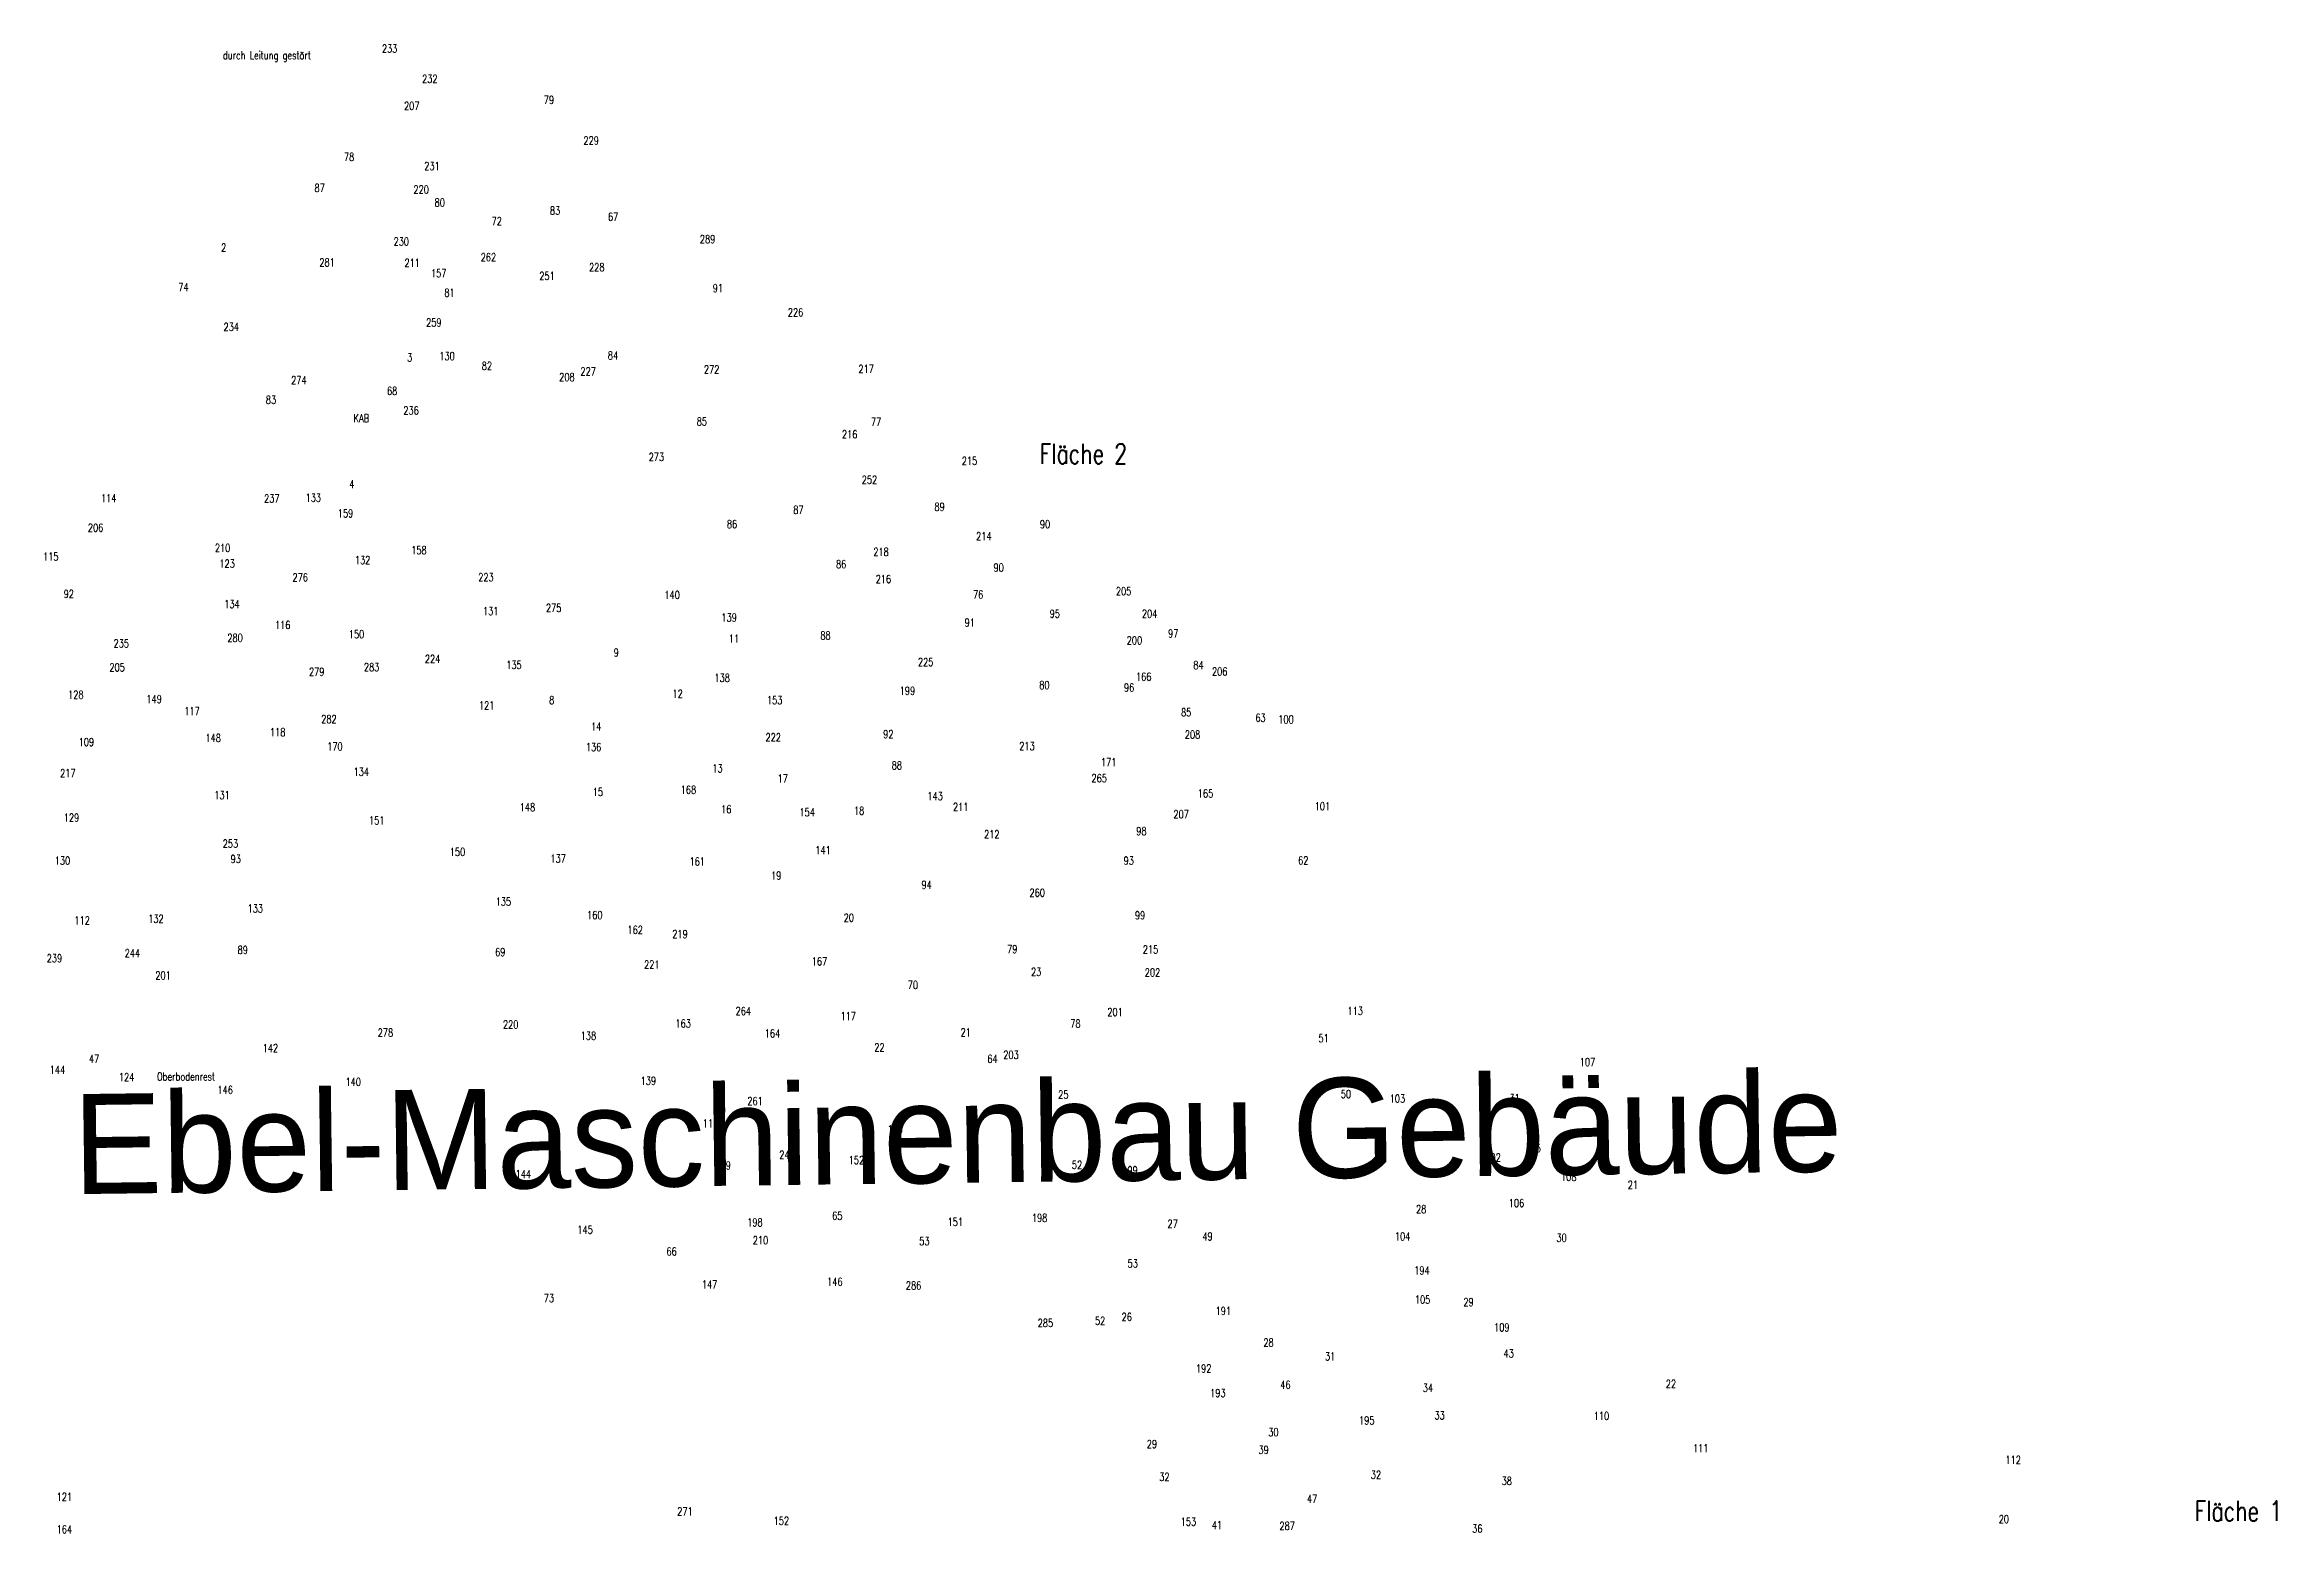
# Model space of a CAD drawing. Header units: metres. Extents: x 4462695 to 4462802, y 5794005 to 5794153.
# Drawn here: x 4462745.8 to 4462801.6, y 5794116 to 5794153.3 of the extents above; entities that cross this region are included whole.
import ezdxf

# ---------------------------------------------------------------- set-up
doc = ezdxf.new("R2010")
doc.units = ezdxf.units.M
for name, color, linetype in [('Befundnummern', 7, 'Continuous'), ('Flächengrenzen', 1, 'Continuous'), ('Parkplatz', 152, 'Continuous'), ('Profile', 5, 'Continuous')]:
    doc.layers.add(name, color=color, linetype=linetype)
doc.styles.add('ROMANS', font='ROMANS.shx', dxfattribs={"width": 0.75})

msp = doc.modelspace()

# ---------------------------------------------------------------- texts
at = {"layer": 'Befundnummern', "style": 'ROMANS', "width": 0.75}
for s, p in [('durch Leitung gestört', (4462750.247, 5794152.897, -0.008)), ('233', (4462754.222, 5794153.064, -0.008)), ('232', (4462755.227, 5794152.31, -0.008)), ('79', (4462758.269, 5794151.782, -0.008)), ('78', (4462753.272, 5794150.36, -0.008)), ('229', (4462759.26, 5794150.767, -0.008)), ('231', (4462755.28, 5794150.128, -0.008)), ('80', (4462755.539, 5794149.215, -0.008)), ('83', (4462758.422, 5794149.014, -0.008)), ('230', (4462754.514, 5794148.241, -0.008)), ('289', (4462762.17, 5794148.301, -0.008)), ('2', (4462750.201, 5794148.093, -0.008)), ('281', (4462752.658, 5794147.722, -0.008)), ('262', (4462756.691, 5794147.849, -0.008)), ('228', (4462759.4, 5794147.599, -0.008)), ('251', (4462758.155, 5794147.381, -0.008)), ('81', (4462755.783, 5794146.963, -0.008)), ('226', (4462764.369, 5794146.472, -0.008)), ('234', (4462750.263, 5794146.106, -0.008)), ('259', (4462755.328, 5794146.218, -0.008)), ('3', (4462754.854, 5794145.344, -0.008)), ('84', (4462759.87, 5794145.396, -0.008)), ('82', (4462756.718, 5794145.132, -0.008)), ('227', (4462759.185, 5794144.997, -0.008)), ('272', (4462762.272, 5794145.044, -0.008)), ('217', (4462766.133, 5794145.056, -0.008)), ('274', (4462751.953, 5794144.777, -0.008)), ('KAB', (4462753.515, 5794143.825, -0.008)), ('236', (4462754.758, 5794144.02, -0.008)), ('85', (4462762.092, 5794143.744, -0.008)), ('216', (4462765.722, 5794143.423, -0.008)), ('273', (4462760.89, 5794142.856, -0.008)), ('215', (4462768.716, 5794142.76, -0.008)), ('4', (4462753.405, 5794142.177, -0.008)), ('252', (4462766.217, 5794142.287, -0.008)), ('114', (4462747.199, 5794141.825, -0.008)), ('237', (4462751.277, 5794141.819, -0.008)), ('87', (4462764.504, 5794141.535, -0.008)), ('89', (4462768.034, 5794141.61, -0.008)), ('86', (4462762.846, 5794141.179, -0.008)), ('90', (4462770.67, 5794141.175, -0.008)), ('115', (4462745.752, 5794140.366, -0.008)), ('218', (4462766.506, 5794140.483, -0.008)), ('214', (4462769.076, 5794140.876, -0.008)), ('123', (4462750.159, 5794140.19, -0.008)), ('276', (4462751.988, 5794139.847, -0.008)), ('223', (4462756.63, 5794139.849, -0.008)), ('205', (4462772.57, 5794139.499, -0.008)), ('116', (4462751.548, 5794138.656, -0.008)), ('275', (4462758.323, 5794139.082, -0.008)), ('91', (4462768.787, 5794138.717, -0.008)), ('95', (4462770.914, 5794138.939, -0.008)), ('204', (4462773.22, 5794138.938, -0.008)), ('235', (4462747.514, 5794138.196, -0.008)), ('280', (4462750.358, 5794138.335, -0.008)), ('150', (4462753.395, 5794138.426, -0.008)), ('11', (4462762.894, 5794138.317, -0.008)), ('88', (4462765.181, 5794138.394, -0.008)), ('97', (4462773.876, 5794138.443, -0.008)), ('283', (4462753.772, 5794137.603, -0.008)), ('224', (4462755.295, 5794137.806, -0.008)), ('9', (4462760.015, 5794137.967, -0.008)), ('225', (4462767.621, 5794137.73, -0.008)), ('279', (4462752.399, 5794137.485, -0.008)), ('96', (4462772.771, 5794137.092, -0.008)), ('206', (4462774.972, 5794137.492, -0.008)), ('128', (4462746.378, 5794136.912, -0.008)), ('117', (4462749.283, 5794136.503, -0.008)), ('121', (4462756.648, 5794136.645, -0.008)), ('8', (4462758.404, 5794136.78, -0.008)), ('12', (4462761.486, 5794136.936, -0.008)), ('118', (4462751.424, 5794135.977, -0.008)), ('282', (4462752.705, 5794136.303, -0.008)), ('14', (4462759.45, 5794136.115, -0.008)), ('92', (4462766.753, 5794135.928, -0.008)), ('208', (4462774.293, 5794135.916, -0.008)), ('100', (4462776.629, 5794136.295, -0.008)), ('222', (4462763.811, 5794135.848, -0.008)), ('213', (4462770.155, 5794135.628, -0.008)), ('134', (4462753.513, 5794134.985, -0.008)), ('13', (4462762.482, 5794135.072, -0.008)), ('17', (4462764.111, 5794134.815, -0.008)), ('265', (4462771.96, 5794134.826, -0.008)), ('131', (4462750.032, 5794134.403, -0.008)), ('15', (4462759.493, 5794134.483, -0.008)), ('129', (4462746.269, 5794133.84, -0.008)), ('148', (4462757.666, 5794134.101, -0.008)), ('16', (4462762.701, 5794134.051, -0.008)), ('18', (4462766.022, 5794134.014, -0.008)), ('211', (4462768.497, 5794134.107, -0.008)), ('207', (4462774.008, 5794133.926, -0.008)), ('101', (4462777.539, 5794134.126, -0.008)), ('253', (4462750.242, 5794133.19, -0.008)), ('212', (4462769.275, 5794133.424, -0.008)), ('98', (4462773.079, 5794133.503, -0.008)), ('130', (4462746.044, 5794132.765, -0.008)), ('137', (4462758.435, 5794132.818, -0.008)), ('93', (4462772.763, 5794132.765, -0.008)), ('19', (4462763.95, 5794132.392, -0.008)), ('94', (4462767.71, 5794132.16, -0.008)), ('260', (4462770.411, 5794131.964, -0.008)), ('133', (4462750.864, 5794131.569, -0.008)), ('135', (4462757.066, 5794131.742, -0.008)), ('99', (4462773.045, 5794131.399, -0.008)), ('132', (4462748.381, 5794131.312, -0.008)), ('219', (4462761.481, 5794130.93, -0.008)), ('20', (4462765.765, 5794131.339, -0.008)), ('239', (4462745.843, 5794130.324, -0.008)), ('244', (4462747.791, 5794130.45, -0.008)), ('221', (4462760.776, 5794130.167, -0.008)), ('23', (4462770.448, 5794129.984, -0.008)), ('202', (4462773.292, 5794129.97, -0.008)), ('220', (4462757.248, 5794128.669, -0.008)), ('264', (4462763.063, 5794129.005, -0.008)), ('201', (4462772.356, 5794128.981, -0.008)), ('113', (4462778.359, 5794129.008, -0.008)), ('278', (4462754.117, 5794128.465, 53.075)), ('138', (4462759.192, 5794128.388, -0.008)), ('22', (4462766.531, 5794128.096, -0.008)), ('21', (4462768.688, 5794128.473, -0.008)), ('47', (4462746.899, 5794127.811, -0.008)), ('203', (4462769.755, 5794127.911, -0.008)), ('107', (4462784.167, 5794127.73, -0.008)), ('Oberbodenrest', (4462748.599, 5794127.367, -0.008)), ('140', (4462753.312, 5794127.233, 53.075)), ('139', (4462760.69, 5794127.261, -0.008)), ('261', (4462763.356, 5794126.755, -0.008)), ('25', (4462771.127, 5794126.917, -0.008)), ('103', (4462779.415, 5794126.816, -0.008)), ('149', (4462766.863, 5794126.045, -0.008)), ('24', (4462764.155, 5794125.412, -0.008)), ('102', (4462781.807, 5794125.345, -0.008)), ('144', (4462757.564, 5794124.931, 53.075)), ('209', (4462762.56, 5794125.146, -0.008)), ('199', (4462772.731, 5794125.024, -0.008)), ('108', (4462783.698, 5794124.858, -0.008)), ('106', (4462782.391, 5794124.206, -0.008)), ('151', (4462768.362, 5794123.732, -0.008)), ('198', (4462770.47, 5794123.835, -0.008)), ('27', (4462773.86, 5794123.688, -0.008)), ('145', (4462759.108, 5794123.54, 53.075)), ('210', (4462763.493, 5794123.274, -0.008)), ('104', (4462779.545, 5794123.371, -0.008)), ('194', (4462780.028, 5794122.521, -0.008)), ('147', (4462762.22, 5794122.166, -0.008)), ('146', (4462765.352, 5794122.237, -0.008)), ('286', (4462767.319, 5794122.144, -0.008)), ('26', (4462772.712, 5794121.357, -0.008)), ('191', (4462775.062, 5794121.508, -0.008)), ('105', (4462780.043, 5794121.792, -0.008)), ('285', (4462770.615, 5794121.208, -0.008)), ('109', (4462782.024, 5794121.098, -0.008)), ('28', (4462776.257, 5794120.718, -0.008)), ('31', (4462777.797, 5794120.373, -0.008)), ('192', (4462774.572, 5794120.07, -0.008)), ('193', (4462774.926, 5794119.456, -0.008)), ('34', (4462780.241, 5794119.584, -0.008)), ('195', (4462778.649, 5794118.772, -0.008)), ('110', (4462784.514, 5794118.885, -0.008)), ('29', (4462773.342, 5794118.181, -0.008)), ('30', (4462776.379, 5794118.476, -0.008)), ('111', (4462786.995, 5794118.076, -0.008)), ('112', (4462794.808, 5794117.786, -0.008)), ('32', (4462778.943, 5794117.412, -0.008)), ('271', (4462761.604, 5794116.497, -0.008)), ('164', (4462746.092, 5794116.048, 53.075)), ('152', (4462764.014, 5794116.261, -0.008)), ('153', (4462774.19, 5794116.24, -0.008)), ('287', (4462776.659, 5794116.135, -0.008))]:
    msp.add_text(s, height=0.2, dxfattribs=at).set_placement(p)
at = {"layer": 'Flächengrenzen', "style": 'ROMANS', "width": 0.75}
for s, p in [('Fläche 2', (4462770.666, 5794142.788, -0.008)), ('Fläche 1', (4462799.538, 5794116.358, -0.008))]:
    msp.add_text(s, height=0.5, dxfattribs=at).set_placement(p)
at = {"layer": 'Parkplatz'}
msp.add_text('Ebel-Maschinenbau Gebäude', height=2.5, rotation=0.7384, dxfattribs=at).set_placement((4462746.512, 5794124.527, 54.465))
msp.add_text('Ebel-Maschinenbau Gebäude', height=2.5, rotation=0.7384, dxfattribs=at).set_placement((4462746.512, 5794124.527, 54.465))
at = {"layer": 'Profile', "style": 'ROMANS', "width": 0.75}
for s, p in [('207', (4462754.775, 5794151.633, -0.008)), ('87', (4462752.537, 5794149.581, -0.008)), ('220', (4462755.01, 5794149.542, -0.008)), ('72', (4462756.964, 5794148.755, -0.008)), ('67', (4462759.873, 5794148.861, -0.008)), ('211', (4462754.786, 5794147.71, -0.008)), ('74', (4462749.131, 5794147.101, -0.008)), ('157', (4462755.449, 5794147.45, -0.008)), ('91', (4462762.493, 5794147.077, -0.008)), ('130', (4462755.657, 5794145.377, -0.008)), ('208', (4462758.654, 5794144.854, -0.008)), ('83', (4462751.321, 5794144.285, -0.008)), ('68', (4462754.349, 5794144.508, -0.008)), ('77', (4462766.447, 5794143.737, -0.008)), ('133', (4462752.314, 5794141.837, -0.008)), ('159', (4462753.12, 5794141.447, -0.008)), ('206', (4462746.872, 5794141.089, -0.008)), ('210', (4462750.047, 5794140.583, -0.008)), ('158', (4462754.955, 5794140.524, -0.008)), ('132', (4462753.547, 5794140.279, -0.008)), ('86', (4462765.573, 5794140.177, -0.008)), ('216', (4462766.565, 5794139.805, -0.008)), ('90', (4462769.51, 5794140.091, -0.008)), ('92', (4462746.266, 5794139.434, -0.008)), ('140', (4462761.284, 5794139.407, -0.008)), ('76', (4462768.998, 5794139.416, -0.008)), ('134', (4462750.281, 5794139.18, -0.008)), ('131', (4462756.748, 5794139.004, -0.008)), ('139', (4462762.709, 5794138.843, -0.008)), ('200', (4462772.84, 5794138.271, -0.008)), ('205', (4462747.41, 5794137.597, -0.008)), ('135', (4462757.329, 5794137.657, -0.008)), ('84', (4462774.505, 5794137.654, -0.008)), ('138', (4462762.535, 5794137.335, -0.008)), ('199', (4462767.166, 5794137.011, -0.008)), ('80', (4462770.654, 5794137.154, -0.008)), ('166', (4462773.073, 5794137.362, -0.008)), ('149', (4462748.334, 5794136.805, -0.008)), ('153', (4462763.848, 5794136.778, -0.008)), ('85', (4462774.199, 5794136.473, -0.008)), ('63', (4462776.057, 5794136.337, -0.008)), ('109', (4462746.641, 5794135.731, -0.008)), ('148', (4462749.811, 5794135.832, -0.008)), ('170', (4462752.855, 5794135.619, -0.008)), ('136', (4462759.321, 5794135.604, -0.008)), ('217', (4462746.177, 5794134.952, -0.008)), ('88', (4462766.965, 5794135.147, -0.008)), ('171', (4462772.195, 5794135.226, -0.008)), ('168', (4462761.692, 5794134.538, -0.008)), ('143', (4462767.857, 5794134.379, -0.008)), ('165', (4462774.618, 5794134.446, -0.008)), ('151', (4462753.9, 5794133.771, -0.008)), ('154', (4462764.66, 5794133.975, -0.008)), ('93', (4462750.439, 5794132.807, -0.008)), ('150', (4462755.919, 5794132.983, -0.008)), ('161', (4462761.912, 5794132.744, -0.008)), ('141', (4462765.054, 5794133.026, -0.008)), ('62', (4462777.125, 5794132.77, -0.008)), ('160', (4462759.351, 5794131.405, -0.008)), ('112', (4462746.536, 5794131.272, -0.008)), ('162', (4462760.361, 5794131.036, -0.008)), ('89', (4462750.615, 5794130.532, -0.008)), ('69', (4462757.051, 5794130.479, -0.008)), ('79', (4462769.851, 5794130.554, -0.008)), ('215', (4462773.243, 5794130.545, -0.008)), ('201', (4462748.559, 5794129.895, -0.008)), ('167', (4462764.968, 5794130.248, -0.008)), ('70', (4462767.367, 5794129.658, -0.008)), ('163', (4462761.56, 5794128.694, -0.008)), ('117', (4462765.687, 5794128.88, -0.008)), ('78', (4462771.43, 5794128.69, -0.008)), ('142', (4462751.241, 5794128.081, -0.008)), ('164', (4462763.792, 5794128.445, -0.008)), ('51', (4462777.633, 5794128.325, -0.008)), ('144', (4462745.918, 5794127.537, -0.008)), ('64', (4462769.357, 5794127.809, -0.008)), ('124', (4462747.648, 5794127.353, -0.008)), ('146', (4462750.111, 5794127.033, -0.008)), ('50', (4462778.191, 5794126.931, -0.008)), ('31', (4462782.408, 5794126.83, -0.008)), ('116', (4462762.244, 5794126.197, -0.008)), ('152', (4462765.891, 5794125.281, -0.008)), ('35', (4462782.939, 5794125.576, -0.008)), ('52', (4462771.469, 5794125.161, 51.225)), ('21', (4462785.364, 5794124.661, -0.008)), ('198', (4462763.354, 5794123.723, 51.225)), ('65', (4462765.477, 5794123.887, 51.225)), ('28', (4462780.073, 5794124.053, -0.008)), ('53', (4462767.655, 5794123.254, 51.225)), ('49', (4462774.731, 5794123.373, -0.008)), ('30', (4462783.583, 5794123.336, -0.008)), ('66', (4462761.335, 5794122.997, 51.225)), ('53', (4462772.862, 5794122.697, 51.225)), ('73', (4462758.268, 5794121.83, 51.225)), ('29', (4462781.257, 5794121.73, -0.008)), ('52', (4462772.047, 5794121.263, 51.225)), ('43', (4462782.26, 5794120.444, -0.008)), ('22', (4462786.316, 5794119.684, -0.008)), ('46', (4462776.679, 5794119.663, -0.008)), ('33', (4462780.533, 5794118.898, -0.008)), ('39', (4462776.134, 5794118.035, -0.008)), ('32', (4462773.654, 5794117.359, 51.225)), ('38', (4462782.213, 5794117.259, -0.008)), ('121', (4462746.092, 5794116.861, -0.008)), ('47', (4462777.346, 5794116.811, -0.008)), ('41', (4462774.966, 5794116.157, 51.166)), ('36', (4462781.476, 5794116.066, -0.008)), ('20', (4462794.639, 5794116.304, -0.008))]:
    msp.add_text(s, height=0.2, dxfattribs=at).set_placement(p)

doc.saveas('drawing.dxf')
